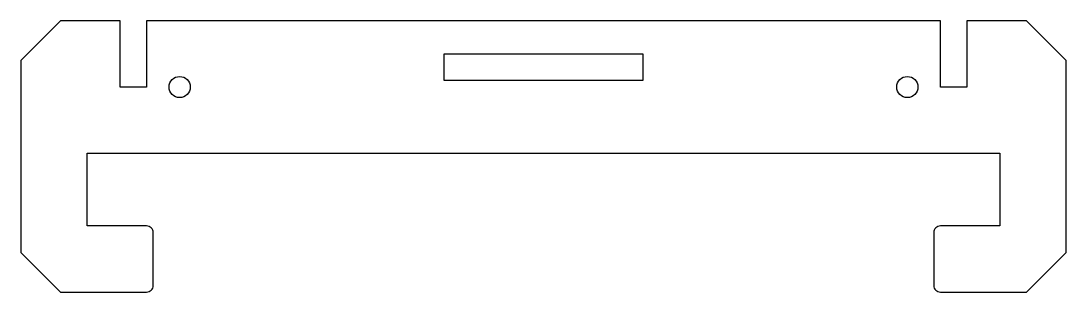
# Model space of a CAD drawing. Header units: millimetres. Extents: x -79 to 79, y -41 to 0.
import ezdxf

# ---------------------------------------------------------------- set-up
doc = ezdxf.new("R2010")
doc.units = ezdxf.units.MM
doc.layers.get('0').update_dxf_attribs({"linetype": 'CONTINUOUS'})

msp = doc.modelspace()

# ---------------------------------------------------------------- linework, layer by layer
msp.add_lwpolyline([(-73, 0), (-79, -6), (-79, -35), (-73, -41), (-60, -41, 0.414214), (-59, -40), (-59, -32, 0.414214), (-60, -31), (-69, -31), (-69, -20), (69, -20), (69, -31), (60, -31, 0.414214), (59, -32), (59, -40, 0.414214), (60, -41), (73, -41), (79, -35), (79, -6), (73, 0), (64, 0), (64, -10), (60, -10), (60, 0), (-60, 0), (-60, -10), (-64, -10), (-64, 0)], format="xyb", close=True)
msp.add_lwpolyline([(-15, -5), (15, -5), (15, -9), (-15, -9)], close=True)
for centre in [(-55, -10), (55, -10)]:
    msp.add_circle(centre, 1.6)

doc.saveas('drawing.dxf')
